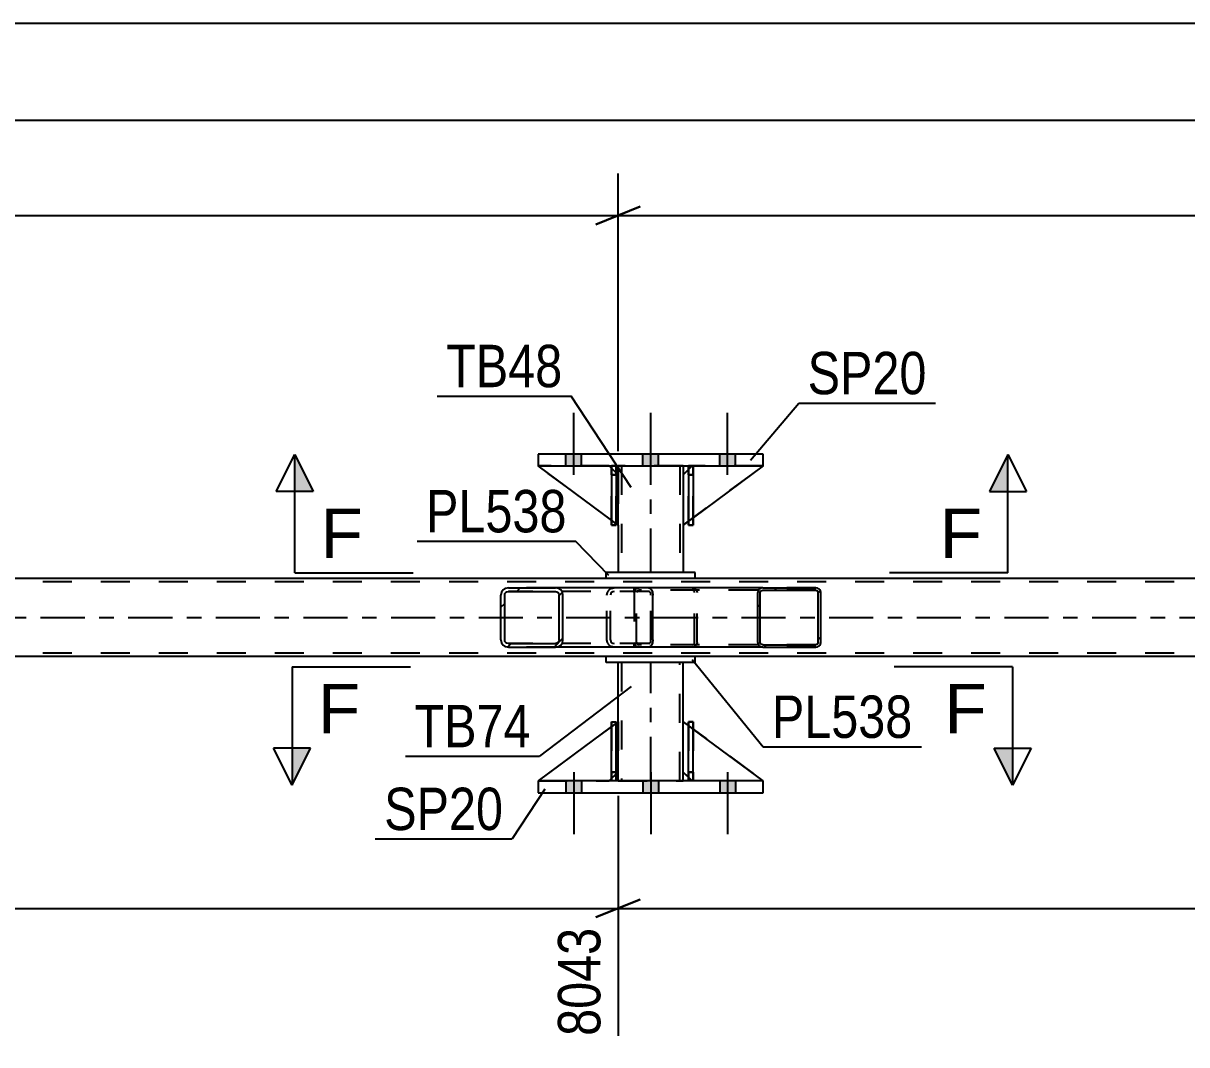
# Model space of a CAD drawing. Header units: millimetres. Extents: x 0 to 841, y 0 to 594.
# Drawn here: x 280.4 to 359, y 206.5 to 275.5 of the extents above; entities that cross this region are included whole.
import ezdxf

# ---------------------------------------------------------------- set-up
doc = ezdxf.new("R2010")
doc.units = ezdxf.units.MM
doc.linetypes.add('DXK_LINE_DOT2', pattern=[3.9198, 1.9599, -1.9599])
doc.linetypes.add('DXK_LINE_DOT3', pattern=[5.9187, 2.979, -0.9799, 0.9799, -0.9799])
doc.styles.add('Arial', font='ARIAL.TTF', dxfattribs={"height": 0.2})
doc.styles.add('Arial Narrow', font='ARIALN.TTF', dxfattribs={"height": 0.2})

# ---------------------------------------------------------------- blocks, each defined once
blk = doc.blocks.new('Part-814553284-5928 - 5738')
at = {"linetype": 'Continuous'}
h = blk.add_hatch(dxfattribs=at)
h.set_pattern_fill('', scale=0.7, style=0, pattern_type=0)
h.set_pattern_definition([(45, (316.863, 237.0775), (-1.57154, 1.57154), [])])
h.paths.add_polyline_path([(316.901, 236.894), (316.863, 237.077), (316.754, 237.233), (316.591, 237.337), (316.398, 237.374), (313.214, 237.374), (313.022, 237.337), (312.859, 237.233), (312.75, 237.077), (312.711, 236.894), (312.711, 233.854), (312.75, 233.67), (312.859, 233.514), (313.022, 233.41), (313.214, 233.374), (316.398, 233.374), (316.591, 233.41), (316.754, 233.514), (316.863, 233.67), (316.901, 233.854)])
h.paths.add_polyline_path([(316.631, 233.762), (316.576, 233.684), (316.495, 233.632), (316.398, 233.614), (313.214, 233.614), (313.118, 233.632), (313.036, 233.684), (312.982, 233.762), (312.963, 233.854), (312.963, 236.894), (312.982, 236.986), (313.036, 237.063), (313.118, 237.115), (313.214, 237.134), (316.398, 237.134), (316.495, 237.115), (316.576, 237.063), (316.631, 236.986), (316.65, 236.894), (316.65, 233.854)])
at = {"color": 2, "linetype": 'Continuous'}
for p, q in [((313.214, 237.374), (313.022, 237.337)), ((313.214, 237.374), (316.398, 237.374)), ((322.699, 237.374), (316.398, 237.374)), ((316.591, 237.337), (316.398, 237.374)), ((322.699, 237.374), (322.803, 237.337)), ((312.75, 237.077), (312.711, 236.894)), ((312.711, 233.854), (312.711, 236.894)), ((312.963, 236.894), (312.982, 236.986)), ((312.963, 233.854), (312.963, 236.894)), ((312.982, 236.986), (313.036, 237.063)), ((313.036, 237.063), (313.118, 237.115)), ((313.118, 237.115), (313.214, 237.134)), ((313.214, 237.134), (316.398, 237.134)), ((316.398, 237.134), (316.495, 237.115)), ((316.495, 237.115), (316.576, 237.063)), ((316.576, 237.063), (316.631, 236.986)), ((316.631, 236.986), (316.65, 236.894)), ((316.65, 233.854), (316.65, 236.894)), ((316.901, 236.894), (316.863, 237.077)), ((316.901, 233.854), (316.901, 236.894)), ((322.803, 237.337), (322.89, 237.233)), ((322.89, 237.233), (322.949, 237.077)), ((322.949, 237.077), (322.97, 236.894)), ((322.97, 233.854), (322.97, 236.894)), ((312.711, 233.854), (312.75, 233.67)), ((312.982, 233.762), (312.963, 233.854)), ((313.036, 233.684), (312.982, 233.762)), ((313.118, 233.632), (313.036, 233.684)), ((313.214, 233.614), (313.118, 233.632)), ((313.214, 233.614), (316.398, 233.614)), ((316.495, 233.632), (316.398, 233.614)), ((316.576, 233.684), (316.495, 233.632)), ((316.631, 233.762), (316.576, 233.684)), ((316.65, 233.854), (316.631, 233.762)), ((316.863, 233.67), (316.901, 233.854)), ((322.89, 233.514), (322.803, 233.41)), ((322.949, 233.67), (322.89, 233.514)), ((322.97, 233.854), (322.949, 233.67)), ((313.022, 233.41), (313.214, 233.374)), ((313.214, 233.374), (316.398, 233.374)), ((316.398, 233.374), (316.591, 233.41)), ((322.699, 233.374), (316.398, 233.374)), ((322.803, 233.41), (322.699, 233.374))]:
    blk.add_line(p, q, dxfattribs=at)
at = {"color": 7, "linetype": 'DXK_LINE_DOT2'}
for p, q in [((316.398, 237.374), (313.214, 237.374)), ((320.172, 237.337), (320.364, 237.374)), ((321.707, 237.134), (321.707, 237.374)), ((322.699, 237.134), (313.214, 237.134)), ((319.862, 236.894), (319.9, 237.077)), ((319.862, 233.854), (319.862, 236.894)), ((320.132, 236.986), (320.113, 236.894)), ((320.113, 233.854), (320.113, 236.894)), ((320.187, 237.063), (320.132, 236.986)), ((320.268, 237.115), (320.187, 237.063)), ((320.364, 237.134), (320.268, 237.115)), ((322.751, 237.115), (322.699, 237.134)), ((322.795, 237.063), (322.751, 237.115)), ((322.824, 236.986), (322.795, 237.063)), ((322.834, 236.894), (322.824, 236.986)), ((322.834, 233.854), (322.834, 236.894)), ((322.699, 233.614), (313.214, 233.614)), ((319.9, 233.67), (319.862, 233.854)), ((320.113, 233.854), (320.132, 233.762)), ((320.132, 233.762), (320.187, 233.684)), ((320.187, 233.684), (320.209, 233.67)), ((320.209, 233.67), (320.268, 233.632)), ((320.268, 233.632), (320.364, 233.614)), ((321.707, 233.374), (321.707, 233.614)), ((322.699, 233.614), (322.751, 233.632)), ((322.751, 233.632), (322.795, 233.684)), ((322.795, 233.684), (322.824, 233.762)), ((322.824, 233.762), (322.834, 233.854)), ((316.398, 233.374), (313.214, 233.374)), ((320.364, 233.374), (320.172, 233.41))]:
    blk.add_line(p, q, dxfattribs=at)
at = {"color": 2, "linetype": 'Continuous'}
for centre, start, end in [((313.2, 236.879), 111.1941, 156.15059), ((316.413, 236.879), 23.84941, 68.8059), ((313.2, 233.869), 203.84941, 248.8059), ((316.413, 233.869), 291.1941, 336.15059)]:
    blk.add_arc(centre, 0.492, start, end, dxfattribs=at)
at = {"color": 7, "linetype": 'DXK_LINE_DOT2'}
for centre, start, end in [((320.35, 236.879), 111.19409, 156.15058), ((320.35, 233.869), 203.84941, 248.80591)]:
    blk.add_arc(centre, 0.492, start, end, dxfattribs=at)
blk = doc.blocks.new('Bolt-814553284-5816 - 5738')
at = {"linetype": 'Continuous'}
for points in [[(317.104, 245.614), (318.144, 245.614), (318.144, 246.414), (317.104, 246.414)], [(317.104, 245.614), (318.144, 245.614), (318.144, 246.414), (317.104, 246.414)], [(317.104, 245.614), (318.144, 245.614), (318.144, 246.414), (317.104, 246.414)], [(322.304, 245.614), (323.344, 245.614), (323.344, 246.414), (322.304, 246.414)], [(322.304, 245.614), (323.344, 245.614), (323.344, 246.414), (322.304, 246.414)], [(327.504, 245.614), (328.544, 245.614), (328.544, 246.414), (327.504, 246.414)], [(327.504, 245.614), (328.544, 245.614), (328.544, 246.414), (327.504, 246.414)], [(327.504, 245.614), (328.544, 245.614), (328.544, 246.414), (327.504, 246.414)]]:
    blk.add_hatch(color=1, dxfattribs=at).paths.add_polyline_path(points)
at = {"color": 1, "linetype": 'Continuous'}
for p, q in [((317.624, 245.014), (317.624, 249.214)), ((317.624, 245.014), (317.624, 249.214)), ((317.624, 245.014), (317.624, 249.214)), ((322.824, 245.014), (322.824, 249.214)), ((322.824, 245.014), (322.824, 249.214)), ((328.024, 245.014), (328.024, 249.214)), ((328.024, 245.014), (328.024, 249.214)), ((328.024, 245.014), (328.024, 249.214)), ((317.104, 245.614), (317.104, 246.414)), ((317.104, 245.614), (317.104, 246.414)), ((317.104, 245.614), (317.104, 246.414)), ((318.144, 245.614), (318.144, 246.414)), ((318.144, 245.614), (318.144, 246.414)), ((318.144, 245.614), (318.144, 246.414)), ((322.304, 245.614), (322.304, 246.414)), ((322.304, 245.614), (322.304, 246.414)), ((323.344, 245.614), (323.344, 246.414)), ((323.344, 245.614), (323.344, 246.414)), ((327.504, 245.614), (327.504, 246.414)), ((327.504, 245.614), (327.504, 246.414)), ((327.504, 245.614), (327.504, 246.414)), ((328.544, 245.614), (328.544, 246.414)), ((328.544, 245.614), (328.544, 246.414)), ((328.544, 245.614), (328.544, 246.414))]:
    blk.add_line(p, q, dxfattribs=at)
blk = doc.blocks.new('Bolt-814553284-5817 - 5738')
at = {"linetype": 'Continuous'}
for points in [[(318.144, 224.334), (317.104, 224.334), (317.104, 223.534), (318.144, 223.534)], [(318.144, 224.334), (317.104, 224.334), (317.104, 223.534), (318.144, 223.534)], [(318.144, 224.334), (317.104, 224.334), (317.104, 223.534), (318.144, 223.534)], [(323.344, 224.334), (322.304, 224.334), (322.304, 223.534), (323.344, 223.534)], [(323.344, 224.334), (322.304, 224.334), (322.304, 223.534), (323.344, 223.534)], [(328.544, 224.334), (327.504, 224.334), (327.504, 223.534), (328.544, 223.534)], [(328.544, 224.334), (327.504, 224.334), (327.504, 223.534), (328.544, 223.534)], [(328.544, 224.334), (327.504, 224.334), (327.504, 223.534), (328.544, 223.534)]]:
    blk.add_hatch(color=1, dxfattribs=at).paths.add_polyline_path(points)
at = {"color": 1, "linetype": 'Continuous'}
for p, q in [((317.624, 224.934), (317.624, 220.734)), ((317.624, 224.934), (317.624, 220.734)), ((317.624, 224.934), (317.624, 220.734)), ((322.824, 224.934), (322.824, 220.734)), ((322.824, 224.934), (322.824, 220.734)), ((328.024, 224.934), (328.024, 220.734)), ((328.024, 224.934), (328.024, 220.734)), ((328.024, 224.934), (328.024, 220.734)), ((317.104, 224.334), (317.104, 223.534)), ((317.104, 224.334), (317.104, 223.534)), ((317.104, 224.334), (317.104, 223.534)), ((318.144, 224.334), (318.144, 223.534)), ((318.144, 224.334), (318.144, 223.534)), ((318.144, 224.334), (318.144, 223.534)), ((322.304, 224.334), (322.304, 223.534)), ((322.304, 224.334), (322.304, 223.534)), ((323.344, 224.334), (323.344, 223.534)), ((323.344, 224.334), (323.344, 223.534)), ((327.504, 224.334), (327.504, 223.534)), ((327.504, 224.334), (327.504, 223.534)), ((327.504, 224.334), (327.504, 223.534)), ((328.544, 224.334), (328.544, 223.534)), ((328.544, 224.334), (328.544, 223.534)), ((328.544, 224.334), (328.544, 223.534))]:
    blk.add_line(p, q, dxfattribs=at)
blk = doc.blocks.new('Part-814553284-5958 - 5738')
at = {"color": 2, "linetype": 'Continuous'}
for p, q in [((330.424, 246.414), (315.224, 246.414)), ((315.224, 246.414), (315.224, 245.614)), ((330.424, 245.614), (330.424, 246.414)), ((315.224, 245.614), (330.424, 245.614))]:
    blk.add_line(p, q, dxfattribs=at)
blk = doc.blocks.new('Part-814553284-5916 - 5738')
at = {"color": 2, "linetype": 'Continuous'}
for p, q in [((325.824, 238.414), (319.824, 238.414)), ((319.824, 238.014), (319.824, 238.414)), ((325.824, 238.014), (325.824, 238.414)), ((325.824, 238.014), (319.824, 238.014))]:
    blk.add_line(p, q, dxfattribs=at)
blk = doc.blocks.new('Part-814553284-5980 - 5738')
at = {"linetype": 'Continuous'}
h = blk.add_hatch(dxfattribs=at)
h.set_pattern_fill('', scale=0.7, style=0, pattern_type=0)
h.set_pattern_definition([(45, (334.287, 237.1762), (-1.57154, 1.57154), [])])
h.paths.add_polyline_path([(334.313, 237.054), (334.287, 237.176), (334.213, 237.28), (334.103, 237.349), (333.972, 237.374), (330.397, 237.374), (330.266, 237.349), (330.156, 237.28), (330.082, 237.176), (330.056, 237.054), (330.056, 233.694), (330.082, 233.571), (330.156, 233.467), (330.266, 233.398), (330.397, 233.374), (333.972, 233.374), (334.103, 233.398), (334.213, 233.467), (334.287, 233.571), (334.313, 233.694)])
h.paths.add_polyline_path([(334.13, 233.633), (334.093, 233.581), (334.037, 233.546), (333.972, 233.534), (330.397, 233.534), (330.332, 233.546), (330.276, 233.581), (330.239, 233.633), (330.226, 233.694), (330.226, 237.054), (330.239, 237.115), (330.276, 237.167), (330.332, 237.202), (330.397, 237.214), (333.972, 237.214), (334.037, 237.202), (334.093, 237.167), (334.13, 237.115), (334.143, 237.054), (334.143, 233.694)])
at = {"color": 7, "linetype": 'DXK_LINE_DOT2'}
for p, q in [((321.917, 237.349), (322.047, 237.374)), ((322.699, 237.374), (322.047, 237.374)), ((325.623, 237.374), (325.753, 237.349)), ((333.972, 237.374), (330.397, 237.374)), ((321.707, 237.054), (321.733, 237.176)), ((321.707, 237.054), (321.707, 233.694)), ((321.89, 237.115), (321.877, 237.054)), ((321.877, 233.694), (321.877, 237.054)), ((321.927, 237.167), (321.89, 237.115)), ((321.982, 237.202), (321.927, 237.167)), ((322.047, 237.214), (321.982, 237.202)), ((333.972, 237.214), (322.047, 237.214)), ((325.688, 237.202), (325.623, 237.214)), ((325.743, 237.167), (325.688, 237.202)), ((325.78, 237.115), (325.743, 237.167)), ((325.793, 237.054), (325.78, 237.115)), ((325.793, 233.694), (325.793, 237.054)), ((325.938, 237.176), (325.964, 237.054)), ((325.964, 233.694), (325.964, 237.054)), ((321.733, 233.571), (321.707, 233.694)), ((321.877, 233.694), (321.89, 233.633)), ((321.89, 233.633), (321.927, 233.581)), ((321.927, 233.581), (321.982, 233.546)), ((321.982, 233.546), (322.047, 233.534)), ((333.972, 233.534), (322.047, 233.534)), ((325.623, 233.534), (325.688, 233.546)), ((325.688, 233.546), (325.743, 233.581)), ((325.743, 233.581), (325.78, 233.633)), ((325.78, 233.633), (325.793, 233.694)), ((325.964, 233.694), (325.938, 233.571)), ((322.047, 233.374), (321.917, 233.398)), ((322.699, 233.374), (322.047, 233.374)), ((325.753, 233.398), (325.623, 233.374)), ((333.972, 233.374), (330.397, 233.374))]:
    blk.add_line(p, q, dxfattribs=at)
at = {"color": 2, "linetype": 'Continuous'}
for p, q in [((330.397, 237.374), (322.699, 237.374)), ((330.397, 237.374), (330.266, 237.349)), ((330.397, 237.374), (333.972, 237.374)), ((334.103, 237.349), (333.972, 237.374)), ((330.082, 237.176), (330.056, 237.054)), ((330.056, 233.694), (330.056, 237.054)), ((330.226, 237.054), (330.239, 237.115)), ((330.226, 233.694), (330.226, 237.054)), ((330.239, 237.115), (330.276, 237.167)), ((330.276, 237.167), (330.332, 237.202)), ((330.332, 237.202), (330.397, 237.214)), ((330.397, 237.214), (333.972, 237.214)), ((333.972, 237.214), (334.037, 237.202)), ((334.037, 237.202), (334.093, 237.167)), ((334.093, 237.167), (334.13, 237.115)), ((334.13, 237.115), (334.143, 237.054)), ((334.143, 233.694), (334.143, 237.054)), ((334.313, 237.054), (334.287, 237.176)), ((334.313, 233.694), (334.313, 237.054)), ((330.056, 233.694), (330.082, 233.571)), ((330.239, 233.633), (330.226, 233.694)), ((330.276, 233.581), (330.239, 233.633)), ((330.332, 233.546), (330.276, 233.581)), ((330.397, 233.534), (330.332, 233.546)), ((330.397, 233.534), (333.972, 233.534)), ((334.037, 233.546), (333.972, 233.534)), ((334.093, 233.581), (334.037, 233.546)), ((334.13, 233.633), (334.093, 233.581)), ((334.143, 233.694), (334.13, 233.633)), ((334.287, 233.571), (334.313, 233.694)), ((330.397, 233.374), (322.699, 233.374)), ((330.266, 233.398), (330.397, 233.374)), ((330.397, 233.374), (333.972, 233.374)), ((333.972, 233.374), (334.103, 233.398))]:
    blk.add_line(p, q, dxfattribs=at)
at = {"color": 7, "linetype": 'DXK_LINE_DOT2'}
for centre, start, end in [((322.034, 237.04), 110.75832, 155.68005), ((325.636, 237.04), 24.31995, 69.24167), ((322.034, 233.708), 204.31995, 249.24167), ((325.636, 233.708), 290.75832, 335.68005)]:
    blk.add_arc(centre, 0.331, start, end, dxfattribs=at)
at = {"color": 2, "linetype": 'Continuous'}
for centre, start, end in [((330.384, 237.04), 110.75832, 155.68004), ((333.985, 237.04), 24.31996, 69.24168), ((330.384, 233.708), 204.31996, 249.24168), ((333.985, 233.708), 290.75832, 335.68004)]:
    blk.add_arc(centre, 0.331, start, end, dxfattribs=at)
blk = doc.blocks.new('Part-814553284-5968 - 5738')
at = {"color": 2, "linetype": 'Continuous'}
for p, q in [((325.824, 232.734), (319.824, 232.734)), ((319.824, 232.334), (319.824, 232.734)), ((325.824, 232.334), (325.824, 232.734)), ((325.824, 232.334), (319.824, 232.334))]:
    blk.add_line(p, q, dxfattribs=at)
blk = doc.blocks.new('Part-814553284-5867 - 5738')
at = {"color": 2, "linetype": 'Continuous'}
for p, q in [((718.82, 238.014), (56.704, 238.014)), ((319.824, 232.734), (155.555, 232.734)), ((575.226, 232.734), (325.824, 232.734))]:
    blk.add_line(p, q, dxfattribs=at)
at = {"color": 7, "linetype": 'DXK_LINE_DOT2'}
for p, q in [((718.82, 237.774), (56.704, 237.774)), ((718.82, 232.974), (56.704, 232.974)), ((325.824, 232.734), (319.824, 232.734))]:
    blk.add_line(p, q, dxfattribs=at)
at = {"color": 7, "linetype": 'DXK_LINE_DOT3'}
blk.add_line((56.704, 235.374), (718.82, 235.374), dxfattribs=at)
blk = doc.blocks.new('Part-814553284-5945 - 5738')
at = {"color": 2, "linetype": 'Continuous'}
for p, q in [((320.624, 245.614), (320.624, 245.014)), ((325.024, 245.614), (325.024, 245.014)), ((320.624, 241.614), (320.624, 238.414)), ((325.024, 241.614), (325.024, 238.414))]:
    blk.add_line(p, q, dxfattribs=at)
at = {"color": 7, "linetype": 'DXK_LINE_DOT2'}
for p, q in [((325.024, 245.614), (320.624, 245.614)), ((320.864, 245.614), (320.864, 238.414)), ((324.784, 245.614), (324.784, 238.414)), ((320.624, 245.014), (320.624, 241.614)), ((325.024, 245.014), (325.024, 241.614)), ((325.024, 238.414), (320.624, 238.414))]:
    blk.add_line(p, q, dxfattribs=at)
at = {"color": 7, "linetype": 'DXK_LINE_DOT3'}
blk.add_line((322.824, 238.414), (322.824, 245.614), dxfattribs=at)
blk = doc.blocks.new('Part-814553284-5947 - 5738')
at = {"color": 7, "linetype": 'DXK_LINE_DOT2'}
for p, q in [((325.377, 245.014), (325.377, 245.614)), ((325.377, 245.614), (325.377, 245.614)), ((325.377, 245.614), (325.377, 241.614)), ((325.697, 245.614), (325.377, 245.614)), ((325.697, 245.014), (325.697, 245.614)), ((325.697, 241.614), (325.697, 245.614)), ((325.377, 241.614), (325.377, 245.014)), ((325.377, 245.014), (325.697, 245.014)), ((325.697, 245.014), (325.697, 241.614)), ((325.377, 241.614), (325.697, 241.614))]:
    blk.add_line(p, q, dxfattribs=at)
blk = doc.blocks.new('Part-814553284-5948 - 5738')
at = {"color": 7, "linetype": 'DXK_LINE_DOT2'}
for p, q in [((320.177, 245.014), (320.177, 245.614)), ((320.177, 245.614), (320.177, 245.614)), ((320.177, 245.614), (320.177, 241.614)), ((320.497, 245.614), (320.177, 245.614)), ((320.497, 245.014), (320.497, 245.614)), ((320.497, 241.614), (320.497, 245.614)), ((320.177, 241.614), (320.177, 245.014)), ((320.177, 245.014), (320.497, 245.014)), ((320.497, 245.014), (320.497, 241.614)), ((320.177, 241.614), (320.497, 241.614))]:
    blk.add_line(p, q, dxfattribs=at)
blk = doc.blocks.new('Part-814553284-5953 - 5738')
at = {"color": 2, "linetype": 'Continuous'}
for p, q in [((315.224, 224.334), (315.224, 223.534)), ((330.424, 224.334), (315.224, 224.334)), ((330.424, 223.534), (330.424, 224.334)), ((315.224, 223.534), (330.424, 223.534))]:
    blk.add_line(p, q, dxfattribs=at)
blk = doc.blocks.new('Part-814553284-5963 - 5738')
at = {"color": 2, "linetype": 'Continuous'}
for p, q in [((320.624, 228.333), (320.624, 232.334)), ((325.024, 228.334), (325.024, 232.334)), ((320.624, 224.334), (320.624, 224.933)), ((325.024, 224.334), (325.024, 224.934))]:
    blk.add_line(p, q, dxfattribs=at)
at = {"color": 7, "linetype": 'DXK_LINE_DOT2'}
for p, q in [((325.024, 232.334), (320.624, 232.334)), ((320.864, 232.334), (320.864, 224.334)), ((324.784, 224.334), (324.784, 232.334)), ((320.624, 224.933), (320.624, 228.333)), ((325.024, 224.934), (325.024, 228.334)), ((320.624, 224.334), (325.024, 224.334))]:
    blk.add_line(p, q, dxfattribs=at)
at = {"color": 7, "linetype": 'DXK_LINE_DOT3'}
blk.add_line((322.824, 224.334), (322.824, 232.334), dxfattribs=at)
blk = doc.blocks.new('Part-814553284-5999 - 5738')
at = {"color": 7, "linetype": 'DXK_LINE_DOT2'}
for p, q in [((325.624, 245.614), (325.024, 245.014)), ((325.024, 241.614), (330.424, 245.614)), ((330.424, 245.614), (325.624, 245.614)), ((325.024, 245.014), (325.024, 241.614))]:
    blk.add_line(p, q, dxfattribs=at)
blk = doc.blocks.new('Part-814553284-6000 - 5738')
at = {"color": 2, "linetype": 'Continuous'}
for p, q in [((325.377, 245.368), (325.024, 245.014)), ((330.424, 245.614), (325.697, 242.113)), ((325.024, 245.014), (325.024, 241.614)), ((325.377, 241.876), (325.024, 241.614))]:
    blk.add_line(p, q, dxfattribs=at)
at = {"color": 7, "linetype": 'DXK_LINE_DOT2'}
for p, q in [((325.624, 245.614), (325.377, 245.368)), ((330.424, 245.614), (325.624, 245.614)), ((325.697, 242.113), (325.377, 241.876))]:
    blk.add_line(p, q, dxfattribs=at)
blk = doc.blocks.new('Part-814553284-6001 - 5738')
at = {"color": 7, "linetype": 'DXK_LINE_DOT2'}
for p, q in [((320.624, 241.614), (315.224, 245.614)), ((315.224, 245.614), (320.024, 245.614)), ((320.024, 245.614), (320.624, 245.014)), ((320.624, 245.014), (320.024, 245.614)), ((320.624, 245.014), (320.624, 241.614)), ((320.624, 245.014), (320.624, 245.014)), ((320.624, 245.014), (320.624, 241.614))]:
    blk.add_line(p, q, dxfattribs=at)
blk = doc.blocks.new('Part-814553284-6002 - 5738')
at = {"color": 2, "linetype": 'Continuous'}
for p, q in [((320.178, 241.945), (315.224, 245.614)), ((320.177, 245.46), (320.024, 245.614)), ((320.624, 245.014), (320.497, 245.14)), ((320.624, 245.014), (320.624, 245.014)), ((320.624, 241.614), (320.624, 245.014)), ((320.498, 241.708), (320.624, 241.614)), ((320.624, 241.614), (320.624, 241.614))]:
    blk.add_line(p, q, dxfattribs=at)
at = {"color": 7, "linetype": 'DXK_LINE_DOT2'}
for p, q in [((320.024, 245.614), (315.224, 245.614)), ((320.024, 245.614), (320.624, 245.014)), ((320.497, 245.14), (320.177, 245.46)), ((320.624, 245.014), (320.624, 241.614)), ((320.498, 241.708), (320.178, 241.945))]:
    blk.add_line(p, q, dxfattribs=at)
blk = doc.blocks.new('Part-814553284-6003 - 5738')
at = {"color": 2, "linetype": 'Continuous'}
for p, q in [((325.697, 245.614), (325.377, 245.614)), ((325.377, 245.614), (325.377, 241.614)), ((325.697, 245.614), (325.697, 245.614)), ((325.697, 245.614), (325.697, 241.614)), ((325.697, 241.614), (325.377, 241.614))]:
    blk.add_line(p, q, dxfattribs=at)
at = {"color": 7, "linetype": 'DXK_LINE_DOT2'}
for p, q in [((325.377, 245.014), (325.377, 245.614)), ((325.697, 245.014), (325.697, 245.614)), ((325.697, 245.614), (325.697, 245.614)), ((325.697, 245.014), (325.377, 245.014)), ((325.377, 245.014), (325.377, 241.614)), ((325.697, 241.614), (325.697, 245.014))]:
    blk.add_line(p, q, dxfattribs=at)
blk = doc.blocks.new('Part-814553284-6004 - 5738')
at = {"color": 2, "linetype": 'Continuous'}
for p, q in [((320.497, 245.614), (320.177, 245.614)), ((320.177, 245.614), (320.178, 241.614)), ((320.498, 245.614), (320.497, 245.614)), ((320.497, 245.614), (320.498, 241.614)), ((320.498, 241.614), (320.178, 241.614))]:
    blk.add_line(p, q, dxfattribs=at)
at = {"color": 7, "linetype": 'DXK_LINE_DOT2'}
for p, q in [((320.178, 245.014), (320.178, 245.614)), ((320.498, 245.614), (320.497, 245.614)), ((320.498, 245.014), (320.498, 245.614)), ((320.498, 245.014), (320.178, 245.014)), ((320.178, 245.014), (320.178, 241.614)), ((320.498, 241.614), (320.498, 245.014))]:
    blk.add_line(p, q, dxfattribs=at)
blk = doc.blocks.new('Part-814553284-6025 - 5738')
at = {"color": 7, "linetype": 'DXK_LINE_DOT2'}
for p, q in [((325.024, 224.933), (325.024, 228.333)), ((325.024, 228.333), (330.424, 224.333)), ((325.624, 224.333), (325.024, 224.933)), ((330.424, 224.333), (325.624, 224.333))]:
    blk.add_line(p, q, dxfattribs=at)
blk = doc.blocks.new('Part-814553284-6026 - 5738')
at = {"color": 2, "linetype": 'Continuous'}
for p, q in [((325.024, 224.933), (325.024, 228.333)), ((325.377, 228.072), (325.024, 228.333)), ((330.423, 224.334), (325.697, 227.834)), ((325.377, 224.58), (325.024, 224.933))]:
    blk.add_line(p, q, dxfattribs=at)
at = {"color": 7, "linetype": 'DXK_LINE_DOT2'}
for p, q in [((325.697, 227.834), (325.377, 228.072)), ((325.624, 224.333), (325.377, 224.58)), ((330.424, 224.333), (325.624, 224.333)), ((330.423, 224.334), (330.424, 224.333)), ((330.424, 224.333), (330.423, 224.334))]:
    blk.add_line(p, q, dxfattribs=at)
blk = doc.blocks.new('Part-814553284-6028 - 5738')
at = {"color": 7, "linetype": 'DXK_LINE_DOT2'}
for p, q in [((320.624, 228.333), (315.224, 224.334)), ((320.624, 224.933), (320.624, 228.333)), ((320.624, 228.333), (320.624, 224.933)), ((320.024, 224.333), (320.624, 224.933)), ((320.624, 224.933), (320.024, 224.333)), ((320.624, 224.933), (320.624, 224.933)), ((315.224, 224.334), (320.024, 224.333))]:
    blk.add_line(p, q, dxfattribs=at)
blk = doc.blocks.new('Part-814553284-6029 - 5738')
at = {"color": 2, "linetype": 'Continuous'}
for p, q in [((320.178, 228.003), (315.224, 224.334)), ((320.624, 228.333), (320.498, 228.24)), ((320.624, 224.933), (320.624, 228.333)), ((320.624, 224.933), (320.497, 224.807)), ((320.624, 224.933), (320.624, 224.933)), ((320.177, 224.487), (320.024, 224.333))]:
    blk.add_line(p, q, dxfattribs=at)
at = {"color": 7, "linetype": 'DXK_LINE_DOT2'}
for p, q in [((320.498, 228.24), (320.178, 228.003)), ((320.624, 224.933), (320.624, 228.333)), ((320.624, 224.933), (320.024, 224.333)), ((320.497, 224.807), (320.177, 224.487)), ((315.224, 224.334), (320.024, 224.333))]:
    blk.add_line(p, q, dxfattribs=at)
blk = doc.blocks.new('Part-814553284-6030 - 5738')
at = {"color": 2, "linetype": 'Continuous'}
for p, q in [((325.377, 224.334), (325.377, 228.334)), ((325.377, 228.334), (325.697, 228.334)), ((325.697, 224.334), (325.697, 228.334)), ((325.377, 224.334), (325.377, 224.334)), ((325.697, 224.334), (325.377, 224.334))]:
    blk.add_line(p, q, dxfattribs=at)
at = {"color": 7, "linetype": 'DXK_LINE_DOT2'}
for p, q in [((325.377, 228.334), (325.377, 224.934)), ((325.697, 224.934), (325.697, 228.334)), ((325.377, 224.934), (325.377, 224.334)), ((325.377, 224.934), (325.697, 224.934)), ((325.697, 224.334), (325.697, 224.934)), ((325.697, 224.334), (325.697, 224.334))]:
    blk.add_line(p, q, dxfattribs=at)
blk = doc.blocks.new('Part-814553284-6031 - 5738')
at = {"color": 2, "linetype": 'Continuous'}
for p, q in [((320.177, 224.334), (320.178, 228.334)), ((320.178, 228.334), (320.498, 228.334)), ((320.497, 224.334), (320.498, 228.334)), ((320.178, 224.334), (320.177, 224.334)), ((320.498, 224.334), (320.177, 224.334))]:
    blk.add_line(p, q, dxfattribs=at)
at = {"color": 7, "linetype": 'DXK_LINE_DOT2'}
for p, q in [((320.178, 228.334), (320.178, 224.934)), ((320.498, 224.934), (320.498, 228.334)), ((320.178, 224.934), (320.178, 224.334)), ((320.178, 224.934), (320.498, 224.934)), ((320.498, 224.334), (320.498, 224.934)), ((320.497, 224.334), (320.498, 224.334))]:
    blk.add_line(p, q, dxfattribs=at)
blk = doc.blocks.new('Part-814553284-6032 - 5738')
at = {"color": 7, "linetype": 'DXK_LINE_DOT2'}
for p, q in [((325.697, 228.334), (325.377, 228.334)), ((325.377, 224.934), (325.377, 228.334)), ((325.377, 228.334), (325.377, 224.334)), ((325.697, 228.334), (325.697, 224.934)), ((325.697, 224.334), (325.697, 228.334)), ((325.697, 224.934), (325.377, 224.934)), ((325.377, 224.334), (325.377, 224.934)), ((325.697, 224.934), (325.697, 224.334)), ((325.697, 224.334), (325.377, 224.334)), ((325.697, 224.334), (325.697, 224.334))]:
    blk.add_line(p, q, dxfattribs=at)
blk = doc.blocks.new('Part-814553284-6033 - 5738')
at = {"color": 7, "linetype": 'DXK_LINE_DOT2'}
for p, q in [((320.177, 228.334), (320.497, 228.334)), ((320.177, 224.934), (320.177, 228.334)), ((320.177, 228.334), (320.177, 224.334)), ((320.497, 228.334), (320.497, 224.934)), ((320.497, 224.334), (320.497, 228.24)), ((320.497, 224.934), (320.177, 224.934)), ((320.177, 224.334), (320.177, 224.934)), ((320.497, 224.934), (320.497, 224.334)), ((320.497, 224.334), (320.177, 224.334)), ((320.497, 224.334), (320.497, 224.334))]:
    blk.add_line(p, q, dxfattribs=at)
blk = doc.blocks.new('StraightDimension-814553284-6160 - 5738')
at = {"color": 7, "linetype": 'Continuous'}
for p, q in [((320.624, 246.614), (320.624, 265.385)), ((150.355, 262.535), (320.624, 262.535)), ((319.124, 261.935), (322.124, 263.135))]:
    blk.add_line(p, q, dxfattribs=at)
blk = doc.blocks.new('StraightDimension-814553284-6183 - 5738')
at = {"color": 7, "linetype": 'Continuous'}
blk.add_line((45.844, 275.527), (729.68, 275.527), dxfattribs=at)
blk = doc.blocks.new('StraightDimension-814553284-6166 - 5738')
at = {"color": 7, "linetype": 'Continuous'}
for p, q in [((320.624, 246.614), (320.624, 265.385)), ((322.124, 263.135), (319.124, 261.935)), ((320.624, 262.535), (576.026, 262.535))]:
    blk.add_line(p, q, dxfattribs=at)
blk = doc.blocks.new('StraightDimension-814553284-6194 - 5738')
at = {"color": 7, "linetype": 'Continuous'}
for p, q in [((320.624, 223.333), (320.624, 207.105)), ((319.124, 215.117), (322.124, 216.317)), ((150.355, 215.717), (320.624, 215.717))]:
    blk.add_line(p, q, dxfattribs=at)
at = {"color": 0, "linetype": 'Continuous'}
blk.add_wipeout([(320.024, 215.017), (315.824, 215.017), (315.824, 206.505), (320.024, 206.505)], dxfattribs=at)
at = {"color": 3, "linetype": 'Continuous', "style": 'Arial Narrow'}
blk.add_text('8043', height=2.8633, rotation=90.00021, dxfattribs=at).set_placement((319.424, 207.105))
blk = doc.blocks.new('StraightDimension-814553284-6200 - 5738')
at = {"color": 7, "linetype": 'Continuous'}
for p, q in [((320.624, 223.333), (320.624, 207.105)), ((322.124, 216.317), (319.124, 215.117)), ((320.624, 215.717), (576.026, 215.717))]:
    blk.add_line(p, q, dxfattribs=at)
blk = doc.blocks.new('StraightDimension-814553284-6227 - 5738')
at = {"color": 7, "linetype": 'Continuous'}
blk.add_line((46.484, 268.97), (729.04, 268.97), dxfattribs=at)
blk = doc.blocks.new('Mark-814553284-5912 - 5738')
at = {"color": 30, "linetype": 'Continuous'}
for p in [(307.051, 240.528), (319.992, 238.221)]:
    blk.add_line(p, (317.755, 240.528), dxfattribs=at)
at = {"color": 0}
blk.add_wipeout([(317.155, 241.128), (317.155, 244.128), (307.651, 244.128), (307.651, 241.128)], dxfattribs=at)
blk.add_wipeout([(317.155, 241.128), (317.155, 244.128), (307.651, 244.128), (307.651, 241.128)], dxfattribs=at)
at = {"color": 3, "style": 'Arial Narrow'}
blk.add_text('PL538', height=2.8633, dxfattribs=at).set_placement((307.651, 241.128))
blk = doc.blocks.new('Mark-814553284-5941 - 5738')
at = {"color": 30, "linetype": 'Continuous'}
for p in [(308.409, 250.337), (321.515, 244.164)]:
    blk.add_line(p, (317.464, 250.337), dxfattribs=at)
at = {"color": 0}
blk.add_wipeout([(316.864, 250.937), (316.864, 253.937), (309.009, 253.937), (309.009, 250.937)], dxfattribs=at)
blk.add_wipeout([(316.864, 250.937), (316.864, 253.937), (309.009, 253.937), (309.009, 250.937)], dxfattribs=at)
at = {"color": 3, "style": 'Arial Narrow'}
blk.add_text('TB48', height=2.8633, dxfattribs=at).set_placement((309.009, 250.937))
blk = doc.blocks.new('Mark-814553284-5949 - 5738')
at = {"color": 30, "linetype": 'Continuous'}
for p in [(315.685, 223.781), (304.222, 220.41)]:
    blk.add_line(p, (313.461, 220.41), dxfattribs=at)
at = {"color": 0}
blk.add_wipeout([(312.861, 221.01), (312.861, 224.01), (304.822, 224.01), (304.822, 221.01)], dxfattribs=at)
blk.add_wipeout([(312.861, 221.01), (312.861, 224.01), (304.822, 224.01), (304.822, 221.01)], dxfattribs=at)
at = {"color": 3, "style": 'Arial Narrow'}
blk.add_text('SP20', height=2.8633, dxfattribs=at).set_placement((304.822, 221.01))
blk = doc.blocks.new('Mark-814553284-5954 - 5738')
at = {"color": 30, "linetype": 'Continuous'}
for p, q in [((329.565, 246.014), (332.83, 249.86)), ((332.83, 249.86), (342.069, 249.86))]:
    blk.add_line(p, q, dxfattribs=at)
at = {"color": 0}
blk.add_wipeout([(341.469, 250.46), (341.469, 253.46), (333.43, 253.46), (333.43, 250.46)], dxfattribs=at)
blk.add_wipeout([(341.469, 250.46), (341.469, 253.46), (333.43, 253.46), (333.43, 250.46)], dxfattribs=at)
at = {"color": 3, "style": 'Arial Narrow'}
blk.add_text('SP20', height=2.8633, dxfattribs=at).set_placement((333.43, 250.46))
blk = doc.blocks.new('Mark-814553284-5959 - 5738')
at = {"color": 30, "linetype": 'Continuous'}
for p in [(321.515, 230.722), (306.27, 226.005)]:
    blk.add_line(p, (315.325, 226.005), dxfattribs=at)
at = {"color": 0}
blk.add_wipeout([(314.725, 226.605), (314.725, 229.605), (306.87, 229.605), (306.87, 226.605)], dxfattribs=at)
blk.add_wipeout([(314.725, 226.605), (314.725, 229.605), (306.87, 229.605), (306.87, 226.605)], dxfattribs=at)
at = {"color": 3, "style": 'Arial Narrow'}
blk.add_text('TB74', height=2.8633, dxfattribs=at).set_placement((306.87, 226.605))
blk = doc.blocks.new('Mark-814553284-5964 - 5738')
at = {"color": 30, "linetype": 'Continuous'}
for p, q in [((325.625, 232.527), (330.413, 226.639)), ((330.413, 226.639), (341.117, 226.639))]:
    blk.add_line(p, q, dxfattribs=at)
at = {"color": 0}
blk.add_wipeout([(340.517, 227.239), (340.517, 230.239), (331.013, 230.239), (331.013, 227.239)], dxfattribs=at)
blk.add_wipeout([(340.517, 227.239), (340.517, 230.239), (331.013, 230.239), (331.013, 227.239)], dxfattribs=at)
at = {"color": 3, "style": 'Arial Narrow'}
blk.add_text('PL538', height=2.8633, dxfattribs=at).set_placement((331.013, 227.239))
blk = doc.blocks.new('SectionMark-814553284-6251 - 5738')
at = {"linetype": 'Continuous'}
for points in [[(300.033, 243.892), (298.783, 243.892), (298.783, 246.392)], [(346.953, 243.892), (345.703, 243.892), (346.953, 246.392)]]:
    blk.add_hatch(color=6, dxfattribs=at).paths.add_polyline_path(points)
at = {"color": 6, "linetype": 'Continuous'}
for p, q in [((297.533, 243.892), (298.783, 246.392)), ((298.783, 238.392), (298.783, 246.392)), ((298.783, 246.392), (300.033, 243.892)), ((346.953, 246.392), (345.703, 243.892)), ((346.953, 238.392), (346.953, 246.392)), ((346.953, 246.392), (348.203, 243.892)), ((300.033, 243.892), (297.533, 243.892)), ((345.703, 243.892), (348.203, 243.892)), ((298.783, 238.392), (306.783, 238.392)), ((346.953, 238.392), (338.953, 238.392))]:
    blk.add_line(p, q, dxfattribs=at)
at = {"color": 0, "linetype": 'Continuous'}
for points in [[(303.384, 239.392), (303.384, 242.892), (300.533, 242.892), (300.533, 239.392)], [(345.203, 239.392), (345.203, 242.892), (342.353, 242.892), (342.353, 239.392)]]:
    blk.add_wipeout(points, dxfattribs=at)
at = {"color": 3, "linetype": 'Continuous', "style": 'Arial'}
for p in [(300.533, 239.392), (342.353, 239.392)]:
    blk.add_text('F', height=3.343, dxfattribs=at).set_placement(p)
blk = doc.blocks.new('SectionMark-814553284-6255 - 5738')
at = {"linetype": 'Continuous'}
for points in [[(298.596, 226.538), (299.846, 226.538), (298.596, 224.038)], [(346.018, 226.538), (347.268, 226.538), (347.268, 224.038)]]:
    blk.add_hatch(color=6, dxfattribs=at).paths.add_polyline_path(points)
at = {"color": 6, "linetype": 'Continuous'}
for p, q in [((298.596, 232.038), (306.596, 232.038)), ((298.596, 232.038), (298.596, 224.038)), ((347.268, 232.038), (339.268, 232.038)), ((347.268, 232.038), (347.268, 224.038)), ((298.596, 224.038), (297.346, 226.538)), ((299.846, 226.538), (297.346, 226.538)), ((298.596, 224.038), (299.846, 226.538)), ((346.018, 226.538), (348.518, 226.538)), ((347.268, 224.038), (346.018, 226.538)), ((348.518, 226.538), (347.268, 224.038))]:
    blk.add_line(p, q, dxfattribs=at)
at = {"color": 0, "linetype": 'Continuous'}
for points in [[(303.197, 227.538), (303.197, 231.038), (300.346, 231.038), (300.346, 227.538)], [(345.518, 227.538), (345.518, 231.038), (342.668, 231.038), (342.668, 227.538)]]:
    blk.add_wipeout(points, dxfattribs=at)
at = {"color": 3, "linetype": 'Continuous', "style": 'Arial'}
for p in [(300.346, 227.538), (342.668, 227.538)]:
    blk.add_text('F', height=3.343, dxfattribs=at).set_placement(p)

msp = doc.modelspace()

# ---------------------------------------------------------------- block references
for name in ['Bolt-814553284-5816 - 5738', 'Part-814553284-5958 - 5738', 'Part-814553284-6001 - 5738', 'Part-814553284-6002 - 5738', 'Part-814553284-5948 - 5738', 'Part-814553284-6004 - 5738', 'Part-814553284-5945 - 5738', 'Part-814553284-5999 - 5738', 'Part-814553284-6000 - 5738', 'Part-814553284-5947 - 5738', 'Part-814553284-6003 - 5738', 'Part-814553284-5916 - 5738', 'Part-814553284-5867 - 5738', 'Part-814553284-5928 - 5738', 'Part-814553284-5980 - 5738', 'Part-814553284-5968 - 5738', 'Part-814553284-5963 - 5738', 'Part-814553284-6028 - 5738', 'Part-814553284-6029 - 5738', 'Part-814553284-6031 - 5738', 'Part-814553284-6033 - 5738', 'Part-814553284-6025 - 5738', 'Part-814553284-6026 - 5738', 'Part-814553284-6030 - 5738', 'Part-814553284-6032 - 5738', 'Bolt-814553284-5817 - 5738', 'Part-814553284-5953 - 5738']:
    msp.add_blockref(name, (0, 0))

# ---------------------------------------------------------------- next in the draw order: block references
for name in ['StraightDimension-814553284-6160 - 5738', 'Mark-814553284-5964 - 5738', 'Mark-814553284-5959 - 5738', 'StraightDimension-814553284-6194 - 5738']:
    msp.add_blockref(name, (0, 0))

# ---------------------------------------------------------------- next in the draw order: block references
for name in ['StraightDimension-814553284-6183 - 5738', 'Mark-814553284-5949 - 5738', 'StraightDimension-814553284-6200 - 5738']:
    msp.add_blockref(name, (0, 0))

# ---------------------------------------------------------------- next in the draw order: block references
for name in ['StraightDimension-814553284-6166 - 5738', 'SectionMark-814553284-6255 - 5738']:
    msp.add_blockref(name, (0, 0))

# ---------------------------------------------------------------- next in the draw order: block references
msp.add_blockref('StraightDimension-814553284-6227 - 5738', (0, 0))

# ---------------------------------------------------------------- next in the draw order: block references
for name in ['Mark-814553284-5954 - 5738', 'Mark-814553284-5912 - 5738']:
    msp.add_blockref(name, (0, 0))

# ---------------------------------------------------------------- next in the draw order: block references
msp.add_blockref('Mark-814553284-5941 - 5738', (0, 0))

# ---------------------------------------------------------------- next in the draw order: block references
msp.add_blockref('SectionMark-814553284-6251 - 5738', (0, 0))

doc.saveas('drawing.dxf')
